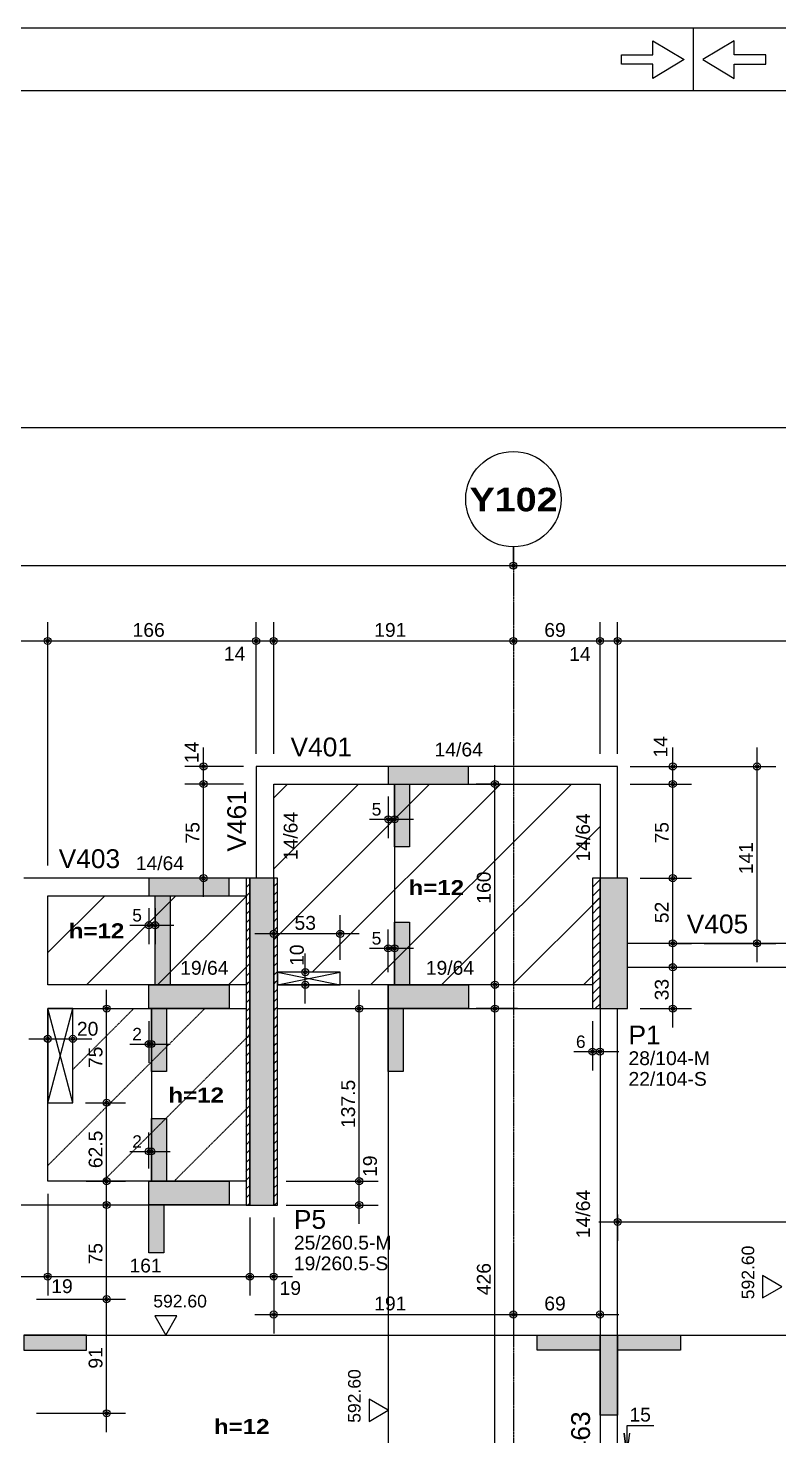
# Model space of a CAD drawing. Extents: x 0 to 7795, y 0 to 4205.
# Drawn here: x 1715 to 2313, y 3083 to 4205 of the extents above; entities that cross this region are included whole.
import ezdxf

# ---------------------------------------------------------------- set-up
doc = ezdxf.new("R2010")
doc.units = 0
doc.header["$MEASUREMENT"] = 0
doc.linetypes.add('ESTILO_TQS_0001', pattern=[1, 0.7, -0.3])
doc.linetypes.add('ESTILO_TQS_0007', pattern=[2.1, 1.5, -0.2, 0.2, -0.2])
for name, color, linetype in [('MTH-179', 1, 'CONTINUOUS'), ('MTH-224', 4, 'CONTINUOUS'), ('MTH-230', 1, 'CONTINUOUS'), ('MTH-COTAS7', 31, 'CONTINUOUS'), ('MTH-DIM-PILAR', 3, 'CONTINUOUS'), ('MTH-DIM-VIGA', 3, 'CONTINUOUS'), ('MTH-EIXO-214', 4, 'CONTINUOUS'), ('MTH-EIXO-215', 1, 'CONTINUOUS'), ('MTH-FACE-VIGA', 7, 'CONTINUOUS'), ('MTH-LINHA-SEÇÃO', 16, 'CONTINUOUS'), ('MTH-MARGEM', 5, 'CONTINUOUS'), ('MTH-PILAR-SEGUE', 5, 'CONTINUOUS'), ('MTH-SIMB_COTA', 3, 'CONTINUOUS'), ('MTH-SOMBRA21', 150, 'CONTINUOUS'), ('MTH-SOMBRA25', 253, 'CONTINUOUS'), ('MTH-TIT1-PILAR', 5, 'CONTINUOUS'), ('MTH-TIT1-VIGA', 5, 'CONTINUOUS'), ('MTH-TRACEJADO-216', 1, 'CONTINUOUS'), ('MTH-TXT', 4, 'CONTINUOUS'), ('MTH-TXT-NEGRITO', 5, 'CONTINUOUS')]:
    doc.layers.add(name, color=color, linetype=linetype)
doc.styles.add('TQS_ARIAL', font='arial.ttf')
doc.styles.add('TQS_ARIAL_BLACK', font='ariblk.ttf')

msp = doc.modelspace()

# ---------------------------------------------------------------- linework, layer by layer
at = {"layer": 'MTH-179', "linetype": 'Continuous'}
for p, q in [((7795.004008, 4204.998269), (0.004008, 4204.998269)), ((2245.004008, 4154.998269), (2245.004008, 4204.998269))]:
    msp.add_line(p, q, dxfattribs=at)
for points in [[(2237.503275, 4179.998269), (2212.503275, 4164.998269), (2212.503275, 4176.248269), (2187.503275, 4176.248269), (2187.503275, 4183.748269), (2212.503275, 4183.748269), (2212.503275, 4194.998269), (2237.503275, 4179.998269)], [(2252.503275, 4179.998269), (2277.503275, 4164.998269), (2277.503275, 4176.248269), (2302.503275, 4176.248269), (2302.503275, 4183.748269), (2277.503275, 4183.748269), (2277.503275, 4194.998269), (2252.503275, 4179.998269)]]:
    msp.add_lwpolyline(points, dxfattribs=at)
at = {"layer": 'MTH-224', "linetype": 'Continuous'}
for points in [[(2300.035926, 3193.19002), (2315.334396, 3202.023023), (2300.035926, 3210.855148), (2300.035926, 3193.19002)], [(1815.753219, 3178.810307), (1824.586222, 3163.511837), (1833.418347, 3178.810307), (1815.753219, 3178.810307)], [(1986.475646, 3094.721392), (2001.774116, 3103.554396), (1986.475646, 3112.38652), (1986.475646, 3094.721392)]]:
    msp.add_lwpolyline(points, dxfattribs=at)
at = {"layer": 'MTH-230', "linetype": 'Continuous'}
for p, q in [((1913.511364, 3452.635401), (1963.511264, 3442.635401)), ((1913.511364, 3442.635401), (1963.511264, 3452.635401)), ((1730.511368, 3348.635501), (1750.511368, 3423.635501)), ((1750.511368, 3348.635501), (1730.511368, 3423.635498))]:
    msp.add_line(p, q, dxfattribs=at)
msp.add_circle((2101.511366, 3829.636556), 38, dxfattribs=at)
at = {"layer": 'MTH-COTAS7', "linetype": 'Continuous'}
for p, q in [((561.511366, 3886.665182), (5343.511366, 3886.665182)), ((2101.511366, 3774.322629), (2101.511366, 3791.636556)), ((1133.511366, 3776.636556), (2116.511366, 3776.636556)), ((2086.511366, 3776.636556), (3818.511366, 3776.636556)), ((1730.511366, 3537.6182), (1730.511366, 3731.636556)), ((1730.511366, 3537.6182), (1730.511366, 3731.636556)), ((1896.511364, 3626.636556), (1896.511364, 3731.636556)), ((1896.511364, 3626.636556), (1896.511364, 3731.636556)), ((1910.511364, 3626.636556), (1910.511364, 3731.636556)), ((1910.511364, 3626.636556), (1910.511364, 3731.636556)), ((2170.511366, 3626.636556), (2170.511366, 3731.636556)), ((2170.511366, 3626.636556), (2170.511366, 3731.636556)), ((2184.511366, 3626.636556), (2184.511366, 3731.636556)), ((2184.511366, 3626.636556), (2184.511366, 3731.636556)), ((1530.51056, 3716.636556), (1726.511366, 3716.636556)), ((1696.511366, 3716.636556), (1745.511366, 3716.636556)), ((1715.511366, 3716.636556), (1911.511364, 3716.636556)), ((1881.511364, 3716.636556), (1925.511364, 3716.636556)), ((1895.511364, 3716.636556), (2116.511366, 3716.636556)), ((2086.511366, 3716.636556), (2185.511366, 3716.636556)), ((2155.511366, 3716.636556), (2199.511366, 3716.636556)), ((2169.511366, 3716.636556), (2504.511366, 3716.636556)), ((1854.652293, 3587.636556), (1854.652293, 3631.636556)), ((2228.474591, 3587.636556), (2228.474591, 3631.636556)), ((2295.587819, 3460.635501), (2295.587819, 3631.636556)), ((1886.511364, 3616.636556), (1839.652293, 3616.636556)), ((1854.652293, 3512.6182), (1854.652293, 3617.636556)), ((2086.713494, 3427.635501), (2086.713494, 3617.636556)), ((2194.511366, 3616.636556), (2243.474591, 3616.636556)), ((2204.511366, 3616.636556), (2310.587819, 3616.636556)), ((2228.474591, 3512.635501), (2228.474591, 3617.636556)), ((1886.511364, 3602.636556), (1839.652293, 3602.636556)), ((1886.511364, 3602.636556), (1839.652293, 3602.636556)), ((2091.511366, 3602.636556), (2071.713494, 3602.636556)), ((2194.511366, 3602.636556), (2243.474591, 3602.636556)), ((2194.511366, 3602.636556), (2243.474591, 3602.636556)), ((2001.803976, 3592.636556), (2001.803976, 3559.538382)), ((2006.803976, 3592.636556), (2006.803976, 3559.538382)), ((1986.803976, 3574.538382), (2021.803976, 3574.538382)), ((2228.474591, 3460.635501), (2228.474591, 3542.635501)), ((1865.041225, 3527.6182), (1839.652293, 3527.6182)), ((2202.511366, 3527.635501), (2243.474591, 3527.635501)), ((2202.511366, 3527.635501), (2243.474591, 3527.635501)), ((1811.041225, 3503.6182), (1811.041225, 3475.114284)), ((1816.041225, 3503.6182), (1816.041225, 3475.114284)), ((1796.041225, 3490.114284), (1831.041225, 3490.114284)), ((1910.511364, 3462.635501), (1910.511364, 3498.17829)), ((1963.511364, 3462.635501), (1963.511364, 3498.17829)), ((1978.511364, 3483.17829), (1895.511364, 3483.17829)), ((2001.774116, 3452.635501), (2001.774116, 3486.714949)), ((2006.803976, 3452.635501), (2006.803976, 3486.714949)), ((1935.705012, 3427.635501), (1935.705012, 3467.635501)), ((1986.774116, 3471.714949), (2021.803976, 3471.714949)), ((2226.336102, 3475.635501), (2243.474591, 3475.635501)), ((2228.474591, 3408.635501), (2228.474591, 3471.635501)), ((2253.474591, 3475.635501), (2310.587819, 3475.635501)), ((2220.758958, 3456.635501), (2243.474591, 3456.635501)), ((1937.005354, 3452.635501), (1920.705012, 3452.635501)), ((1777.382782, 3333.635501), (1777.382782, 3438.635501)), ((1939.086996, 3442.635501), (1920.705012, 3442.635501)), ((1978.628586, 3271.135499), (1978.628586, 3438.635501)), ((2091.511366, 3442.635501), (2071.713494, 3442.635501)), ((2086.713494, 2982.635497), (2086.713494, 3438.635501)), ((1785.837204, 3423.635501), (1792.382782, 3423.635501)), ((1983.73448, 3423.635501), (1993.628586, 3423.635501)), ((2104.876943, 3423.635501), (2071.713494, 3423.635501)), ((2202.511366, 3423.635501), (2243.474591, 3423.635501)), ((1730.511366, 3396.135501), (1730.511366, 3414.565646)), ((1750.511366, 3396.135501), (1750.511366, 3414.565646)), ((1811.041225, 3413.635501), (1811.041225, 3380.43166)), ((1813.041225, 3413.635501), (1813.041225, 3380.43166)), ((2164.511366, 3413.635501), (2164.511366, 3374.351642)), ((2170.511366, 3413.635501), (2170.511366, 3374.351642)), ((1715.511366, 3399.565646), (1765.511366, 3399.565646)), ((1796.041225, 3395.43166), (1828.041225, 3395.43166)), ((2149.511366, 3389.351642), (2185.511366, 3389.351642)), ((1777.382782, 3271.135499), (1777.382782, 3363.635501)), ((1760.511366, 3348.635501), (1792.382782, 3348.635501)), ((1760.511366, 3348.635501), (1792.382782, 3348.635501)), ((1811.011365, 3296.135499), (1811.011365, 3324.827697)), ((1813.041225, 3296.135499), (1813.041225, 3324.827697)), ((1796.011365, 3309.827697), (1828.041225, 3309.827697)), ((1978.628586, 3252.1182), (1978.628586, 3301.135499)), ((1730.511366, 3276.135499), (1730.511366, 3195.081278)), ((1730.511366, 3276.135499), (1730.511366, 3195.081278)), ((1761.107965, 3286.135499), (1792.382782, 3286.135499)), ((1777.382782, 3177.135498), (1777.382782, 3282.135499)), ((1920.511364, 3286.135499), (1993.628586, 3286.135499)), ((1920.511364, 3286.135499), (1993.628586, 3286.135499)), ((1766.033368, 3267.135499), (1792.382782, 3267.135499)), ((1920.511364, 3267.1182), (1993.628586, 3267.1182)), ((1891.511364, 3257.1182), (1891.511364, 3195.081278)), ((1891.511364, 3257.1182), (1891.511364, 3195.081278)), ((1910.511364, 3257.1182), (1910.511364, 3195.081278)), ((1910.511364, 3257.1182), (1910.511364, 3164.855156)), ((2169.511366, 3253.623753), (2518.511361, 3253.623753)), ((2184.511366, 3259.641562), (2184.511366, 3238.623753)), ((2170.511366, 3219.707411), (2170.511366, 3164.855156)), ((1676.511368, 3210.081278), (1726.511406, 3210.081278)), ((1696.511368, 3210.081278), (1745.511366, 3210.081278)), ((1715.511366, 3210.081278), (1906.511364, 3210.081278)), ((1876.511364, 3210.081278), (1925.511364, 3210.081278)), ((2101.511366, 3219.2896), (2101.511366, 3164.855156)), ((2101.511366, 3219.2896), (2101.511366, 3164.855156)), ((1777.382782, 3086.135499), (1777.382782, 3207.135498)), ((1721.511406, 3192.135498), (1792.382782, 3192.135498)), ((1721.511406, 3192.135498), (1792.382782, 3192.135498)), ((1895.511364, 3179.855156), (2116.511366, 3179.855156)), ((2086.511366, 3179.855156), (2185.511366, 3179.855156)), ((1721.511406, 3101.135499), (1792.382782, 3101.135499))]:
    msp.add_line(p, q, dxfattribs=at)
msp.add_lwpolyline([(2213.424211, 3091.075234), (2191.907804, 3091.075234), (2191.907804, 3067.969265), (2189.623595, 3085.31955), (2191.907804, 3067.969265), (2194.192012, 3085.31955)], dxfattribs=at)
at = {"layer": 'MTH-EIXO-214', "linetype": 'ESTILO_TQS_0007'}
msp.add_line((2101.511366, 3791.636556), (2101.511366, 1718.135501), dxfattribs=at)
at = {"layer": 'MTH-EIXO-215', "linetype": 'Continuous'}
for p, q in [((1910.511364, 3478.559704), (2034.588216, 3602.636556)), ((1910.511364, 3535.128247), (1978.019673, 3602.636556)), ((1910.511364, 3591.696789), (1921.451131, 3602.636556)), ((1941.155603, 3452.635401), (2091.156758, 3602.636556)), ((1987.724146, 3442.635401), (2147.725301, 3602.636556)), ((2044.292688, 3442.635401), (2170.511366, 3568.854079)), ((1730.511366, 3468.265334), (1775.864232, 3513.6182)), ((1761.450076, 3442.635501), (1832.432775, 3513.6182)), ((1818.018618, 3442.635501), (1889.001317, 3513.6182)), ((2100.861231, 3442.635401), (2170.511366, 3512.285536)), ((1874.587161, 3442.635501), (1891.511364, 3459.559704)), ((2157.429773, 3442.635401), (2170.511366, 3455.716994))]:
    msp.add_line(p, q, dxfattribs=at)
at = {"layer": 'MTH-FACE-VIGA', "linetype": 'Continuous'}
for p, q in [((1888.511364, 3527.270383), (1888.859182, 3527.6182)), ((1888.511364, 3520.199315), (1891.459882, 3523.147833)), ((1891.459882, 3523.147833), (1891.511364, 3523.199315)), ((1910.511364, 3520.986111), (1913.469049, 3523.943796)), ((1913.469049, 3523.943796), (1913.511364, 3523.986111)), ((2164.511366, 3527.49874), (2164.648127, 3527.635501)), ((2164.511366, 3520.427672), (2170.437418, 3526.353723)), ((2170.437418, 3526.353723), (2170.511366, 3526.427672)), ((1888.511364, 3513.128247), (1891.377501, 3515.994383)), ((1891.377501, 3515.994383), (1891.511364, 3516.128247)), ((1910.511364, 3513.915044), (1913.386668, 3516.790347)), ((1913.386668, 3516.790347), (1913.511364, 3516.915044)), ((2164.511366, 3513.356604), (2170.004495, 3518.849733)), ((2169.571573, 3511.345743), (2170.511366, 3512.285536)), ((2170.004495, 3518.849733), (2170.511366, 3519.356604)), ((1888.511364, 3506.057179), (1891.29512, 3508.840934)), ((1888.511364, 3498.986111), (1891.212738, 3501.687485)), ((1891.212738, 3501.687485), (1891.511364, 3501.986111)), ((1891.29512, 3508.840934), (1891.511364, 3509.057179)), ((1910.511364, 3506.843976), (1913.304286, 3509.636897)), ((1910.511364, 3499.772908), (1913.221905, 3502.483448)), ((1913.221905, 3502.483448), (1913.511364, 3502.772908)), ((1913.304286, 3509.636897), (1913.511364, 3509.843976)), ((2164.511366, 3506.285536), (2169.571573, 3511.345743)), ((2164.511366, 3499.214469), (2169.13865, 3503.841752)), ((2169.13865, 3503.841752), (2170.511366, 3505.214469)), ((1888.511364, 3491.915044), (1891.130357, 3494.534036)), ((1891.130357, 3494.534036), (1891.511364, 3494.915044)), ((1910.511364, 3492.70184), (1913.139523, 3495.329999)), ((1913.139523, 3495.329999), (1913.511364, 3495.70184)), ((2164.511366, 3492.143401), (2168.705728, 3496.337762)), ((2168.272805, 3488.833772), (2170.511366, 3491.072333)), ((2168.705728, 3496.337762), (2170.511366, 3498.143401)), ((1888.511364, 3484.843976), (1891.047975, 3487.380587)), ((1888.511364, 3477.772908), (1890.965594, 3480.227138)), ((1890.965594, 3480.227138), (1891.511364, 3480.772908)), ((1891.047975, 3487.380587), (1891.511364, 3487.843976)), ((1910.511364, 3485.630772), (1913.057142, 3488.17655)), ((1910.511364, 3478.559704), (1912.974761, 3481.023101)), ((1912.974761, 3481.023101), (1913.511364, 3481.559704)), ((1913.057142, 3488.17655), (1913.511364, 3488.630772)), ((2164.511366, 3485.072333), (2168.272805, 3488.833772)), ((2164.511366, 3478.001265), (2167.839883, 3481.329781)), ((2167.839883, 3481.329781), (2170.511366, 3484.001265)), ((1888.511364, 3470.70184), (1890.883213, 3473.073688)), ((1890.800831, 3465.920239), (1891.511364, 3466.630772)), ((1890.883213, 3473.073688), (1891.511364, 3473.70184)), ((1910.511364, 3471.488637), (1912.892379, 3473.869651)), ((1910.511364, 3464.417569), (1912.809998, 3466.716202)), ((1912.809998, 3466.716202), (1913.511364, 3467.417569)), ((1912.892379, 3473.869651), (1913.511364, 3474.488637)), ((2164.511366, 3470.930197), (2167.40696, 3473.825791)), ((2166.974038, 3466.321801), (2170.511366, 3469.85913)), ((2167.40696, 3473.825791), (2170.511366, 3476.930197)), ((1888.511364, 3463.630772), (1890.800831, 3465.920239)), ((1888.511364, 3456.559704), (1890.71845, 3458.76679)), ((1890.71845, 3458.76679), (1891.511364, 3459.559704)), ((1910.511364, 3457.346501), (1912.727617, 3459.562753)), ((1912.727617, 3459.562753), (1913.511364, 3460.346501)), ((2164.511366, 3463.85913), (2166.974038, 3466.321801)), ((2164.511366, 3456.788062), (2166.541115, 3458.81781)), ((2166.108193, 3451.31382), (2170.511366, 3455.716994)), ((2166.541115, 3458.81781), (2170.511366, 3462.788062)), ((1888.511364, 3449.488637), (1890.636069, 3451.613341)), ((1888.511364, 3442.417569), (1890.553687, 3444.459892)), ((1890.553687, 3444.459892), (1891.511364, 3445.417569)), ((1890.636069, 3451.613341), (1891.511364, 3452.488637)), ((1910.511364, 3450.275433), (1912.645235, 3452.409304)), ((1910.511364, 3443.204365), (1912.562854, 3445.255855)), ((1912.562854, 3445.255855), (1913.511364, 3446.204365)), ((1912.645235, 3452.409304), (1913.511364, 3453.275433)), ((2164.511366, 3449.716994), (2166.108193, 3451.31382)), ((2165.67527, 3443.80983), (2170.511366, 3448.645926)), ((1888.511364, 3435.346501), (1890.471306, 3437.306442)), ((1890.471306, 3437.306442), (1891.511364, 3438.346501)), ((1910.511364, 3436.133298), (1912.480472, 3438.102406)), ((1912.480472, 3438.102406), (1913.511364, 3439.133298)), ((2164.511366, 3442.645926), (2165.67527, 3443.80983)), ((2164.511366, 3435.574858), (2165.242348, 3436.305839)), ((2164.809425, 3428.801849), (2170.511366, 3434.503791)), ((2165.242348, 3436.305839), (2170.511366, 3441.574858)), ((1888.511364, 3428.275433), (1890.388925, 3430.152993)), ((1888.511364, 3421.204365), (1890.306543, 3422.999544)), ((1890.306543, 3422.999544), (1891.511364, 3424.204365)), ((1890.388925, 3430.152993), (1891.511364, 3431.275433)), ((1910.511364, 3429.06223), (1912.398091, 3430.948956)), ((1910.511364, 3421.991162), (1912.31571, 3423.795507)), ((1912.31571, 3423.795507), (1913.511364, 3424.991162)), ((1912.398091, 3430.948956), (1913.511364, 3432.06223)), ((2164.511366, 3428.503791), (2164.809425, 3428.801849)), ((2166.714144, 3423.635501), (2170.511366, 3427.432723)), ((1888.511364, 3414.133298), (1890.224162, 3415.846095)), ((1890.224162, 3415.846095), (1891.511364, 3417.133298)), ((1910.511364, 3414.920094), (1912.233328, 3416.642058)), ((1912.150947, 3409.488609), (1913.511364, 3410.849026)), ((1912.233328, 3416.642058), (1913.511364, 3417.920094)), ((1888.511364, 3407.06223), (1890.14178, 3408.692646)), ((1888.511364, 3399.991162), (1890.059399, 3401.539196)), ((1890.059399, 3401.539196), (1891.511364, 3402.991162)), ((1890.14178, 3408.692646), (1891.511364, 3410.06223)), ((1910.511364, 3407.849026), (1912.150947, 3409.488609)), ((1910.511364, 3400.777959), (1912.068566, 3402.33516)), ((1912.068566, 3402.33516), (1913.511364, 3403.777959)), ((1888.511364, 3392.920094), (1889.977018, 3394.385747)), ((1889.894636, 3387.232298), (1891.511364, 3388.849026)), ((1889.977018, 3394.385747), (1891.511364, 3395.920094)), ((1910.511364, 3393.706891), (1911.986184, 3395.18171)), ((1910.511364, 3386.635823), (1911.903803, 3388.028261)), ((1911.903803, 3388.028261), (1913.511364, 3389.635823)), ((1911.986184, 3395.18171), (1913.511364, 3396.706891)), ((1888.511364, 3385.849026), (1889.894636, 3387.232298)), ((1888.511364, 3378.777959), (1889.812255, 3380.078849)), ((1889.812255, 3380.078849), (1891.511364, 3381.777959)), ((1910.511364, 3379.564755), (1911.821421, 3380.874812)), ((1911.821421, 3380.874812), (1913.511364, 3382.564755)), ((1888.511364, 3371.706891), (1889.729874, 3372.9254)), ((1888.511364, 3364.635823), (1889.647492, 3365.771951)), ((1889.647492, 3365.771951), (1891.511364, 3367.635823)), ((1889.729874, 3372.9254), (1891.511364, 3374.706891)), ((1910.511364, 3372.493687), (1911.73904, 3373.721363)), ((1910.511364, 3365.422619), (1911.656659, 3366.567914)), ((1911.656659, 3366.567914), (1913.511364, 3368.422619)), ((1911.73904, 3373.721363), (1913.511364, 3375.493687)), ((1888.511364, 3357.564755), (1889.565111, 3358.618501)), ((1889.565111, 3358.618501), (1891.511364, 3360.564755)), ((1910.511364, 3358.351552), (1911.574277, 3359.414464)), ((1911.574277, 3359.414464), (1913.511364, 3361.351552)), ((1888.511364, 3350.493687), (1889.482729, 3351.465052)), ((1888.511364, 3343.422619), (1889.400348, 3344.311603)), ((1889.400348, 3344.311603), (1891.511364, 3346.422619)), ((1889.482729, 3351.465052), (1891.511364, 3353.493687)), ((1910.511364, 3351.280484), (1911.491896, 3352.261015)), ((1910.511364, 3344.209416), (1911.409515, 3345.107566)), ((1911.409515, 3345.107566), (1913.511364, 3347.209416)), ((1911.491896, 3352.261015), (1913.511364, 3354.280484)), ((1888.511364, 3336.351552), (1889.317967, 3337.158154)), ((1889.235585, 3330.004705), (1891.511364, 3332.280484)), ((1889.317967, 3337.158154), (1891.511364, 3339.351552)), ((1910.511364, 3337.138348), (1911.327133, 3337.954117)), ((1911.244752, 3330.800668), (1913.511364, 3333.06728)), ((1911.327133, 3337.954117), (1913.511364, 3340.138348)), ((1888.511364, 3329.280484), (1889.235585, 3330.004705)), ((1888.511364, 3322.209416), (1889.153204, 3322.851255)), ((1889.153204, 3322.851255), (1891.511364, 3325.209416)), ((1910.511364, 3330.06728), (1911.244752, 3330.800668)), ((1910.511364, 3322.996213), (1911.16237, 3323.647219)), ((1911.16237, 3323.647219), (1913.511364, 3325.996213)), ((1888.511364, 3315.138348), (1889.070823, 3315.697806)), ((1888.988441, 3308.544357), (1891.511364, 3311.06728)), ((1889.070823, 3315.697806), (1891.511364, 3318.138348)), ((1910.511364, 3315.925145), (1911.079989, 3316.493769)), ((1910.997608, 3309.34032), (1913.511364, 3311.854077)), ((1911.079989, 3316.493769), (1913.511364, 3318.925145)), ((1888.511364, 3308.06728), (1888.988441, 3308.544357)), ((1888.511364, 3300.996213), (1888.90606, 3301.390908)), ((1888.90606, 3301.390908), (1891.511364, 3303.996213)), ((1910.511364, 3308.854077), (1910.997608, 3309.34032)), ((1910.511364, 3301.783009), (1910.915226, 3302.186871)), ((1910.915226, 3302.186871), (1913.511364, 3304.783009)), ((1888.511364, 3293.925145), (1888.823678, 3294.237459)), ((1888.511364, 3286.854077), (1888.741297, 3287.08401)), ((1888.741297, 3287.08401), (1891.511364, 3289.854077)), ((1888.823678, 3294.237459), (1891.511364, 3296.925145)), ((1910.511364, 3294.711941), (1910.832845, 3295.033422)), ((1910.511364, 3287.640874), (1910.750464, 3287.879973)), ((1910.750464, 3287.879973), (1913.511364, 3290.640874)), ((1910.832845, 3295.033422), (1913.511364, 3297.711941)), ((1888.511364, 3279.783009), (1888.658916, 3279.93056)), ((1888.658916, 3279.93056), (1891.511364, 3282.783009)), ((1910.511364, 3280.569806), (1910.668082, 3280.726523)), ((1910.585701, 3273.573074), (1913.511364, 3276.498738)), ((1910.668082, 3280.726523), (1913.511364, 3283.569806)), ((1888.511364, 3272.711941), (1888.576534, 3272.777111)), ((1888.576534, 3272.777111), (1891.511364, 3275.711941)), ((1889.988691, 3267.1182), (1891.511364, 3268.640874)), ((1910.511364, 3273.498738), (1910.585701, 3273.573074)), ((1911.201894, 3267.1182), (1913.511364, 3269.42767))]:
    msp.add_line(p, q, dxfattribs=at)
for points in [[(2184.511366, 3616.636556), (1896.511364, 3616.636556)], [(1896.511364, 3616.636556), (1896.511364, 3527.600901)], [(2184.511366, 3527.635501), (2184.511366, 3616.636556)], [(1910.511364, 3602.636556), (2170.511366, 3602.636556)], [(1910.511364, 3527.600901), (1910.511364, 3602.636556)], [(2170.511366, 3602.636556), (2170.511366, 3527.635501)], [(1891.511364, 3527.6182), (1711.511366, 3527.6182)], [(1891.511364, 3527.6182), (1888.511364, 3527.6182), (1888.511364, 3267.1182), (1891.511364, 3267.1182), (1891.511364, 3527.6182)], [(1913.511364, 3527.6182), (1910.511364, 3527.6182), (1910.511364, 3267.1182), (1913.511364, 3267.1182), (1913.511364, 3527.6182)], [(2170.511366, 3527.635501), (2164.511366, 3527.635501), (2164.511366, 3423.635501), (2170.511366, 3423.635501), (2170.511366, 3527.635501)], [(1730.511366, 3513.6182), (1888.511364, 3513.6182)], [(1730.511366, 3442.635501), (1730.511366, 3513.6182)], [(2489.511366, 3475.635501), (2192.511366, 3475.635501)], [(2192.511366, 3456.635501), (2483.511366, 3456.635501)], [(1963.511264, 3452.635401), (1913.511364, 3452.635401), (1913.511364, 3442.635401), (1963.511264, 3442.635401), (1963.511264, 3452.635401)], [(1888.511364, 3442.635501), (1730.511366, 3442.635501)], [(2164.511366, 3442.635501), (1913.511364, 3442.635501)], [(1730.511366, 3423.635501), (1888.511364, 3423.635501)], [(1730.511366, 3364.135501), (1730.511366, 3423.635501)], [(1750.511366, 3423.635501), (1730.511366, 3423.635501), (1730.511366, 3348.635501), (1750.511366, 3348.635501), (1750.511366, 3423.635501)], [(1913.511364, 3423.635501), (2170.511366, 3423.635501)], [(2170.511366, 3423.635501), (2170.511366, 2997.635497)], [(2184.511366, 2997.635497), (2184.511366, 3423.635501)], [(1730.511366, 3286.135499), (1730.511366, 3364.135501)], [(1888.511364, 3286.135499), (1730.511366, 3286.135499)], [(1553.51056, 3267.135499), (1721.011366, 3267.135499)], [(1721.011366, 3267.135499), (1891.511364, 3267.135499)]]:
    msp.add_lwpolyline(points, dxfattribs=at)
at = {"layer": 'MTH-LINHA-SEÇÃO', "linetype": 'Continuous'}
for p, q in [((2006.803976, 3602.636556), (2006.803976, 3442.635501)), ((2001.774116, 3442.635501), (2001.774116, 2978.635492)), ((1813.041225, 3423.635501), (1813.041225, 3286.135499)), ((1711.511406, 3163.511837), (2503.511361, 3163.511837))]:
    msp.add_line(p, q, dxfattribs=at)
for points in [[(2065.803976, 3616.636556), (2001.803976, 3616.636556), (2001.803976, 3602.636556), (2065.803976, 3602.636556), (2065.803976, 3616.636556)], [(2006.803976, 3552.636556), (2006.803976, 3602.636556), (2018.803976, 3602.636556), (2018.803976, 3552.636556), (2006.803976, 3552.636556)], [(1875.041225, 3527.6182), (1811.041225, 3527.6182), (1811.041225, 3513.6182), (1875.041225, 3513.6182), (1875.041225, 3527.6182)], [(1816.041225, 3442.635501), (1816.041225, 3513.6182), (1828.041225, 3513.6182), (1828.041225, 3442.635501), (1816.041225, 3442.635501)], [(2006.803976, 3442.635501), (2006.803976, 3492.635501), (2018.803976, 3492.635501), (2018.803976, 3442.635501), (2006.803976, 3442.635501)], [(1811.011365, 3423.635501), (1811.011365, 3442.635501), (1875.011365, 3442.635501), (1875.011365, 3423.635501), (1811.011365, 3423.635501)], [(2001.774116, 3423.635501), (2001.774116, 3442.635501), (2065.774116, 3442.635501), (2065.774116, 3423.635501), (2001.774116, 3423.635501)], [(1813.041225, 3373.635501), (1813.041225, 3423.635501), (1825.041225, 3423.635501), (1825.041225, 3373.635501), (1813.041225, 3373.635501)], [(2001.774116, 3373.635501), (2001.774116, 3423.635501), (2013.774116, 3423.635501), (2013.774116, 3373.635501), (2001.774116, 3373.635501)], [(1813.041225, 3286.135499), (1813.041225, 3336.135499), (1825.041225, 3336.135499), (1825.041225, 3286.135499), (1813.041225, 3286.135499)], [(1811.011365, 3267.135499), (1811.011365, 3286.135499), (1875.011365, 3286.135499), (1875.011365, 3267.135499), (1811.011365, 3267.135499)], [(1811.041225, 3228.895275), (1811.041225, 3267.135499), (1823.041225, 3267.135499), (1823.041225, 3228.895275), (1811.041225, 3228.895275)], [(1761.511406, 3163.511837), (1711.511406, 3163.511837), (1711.511406, 3151.511837), (1761.511406, 3151.511837), (1761.511406, 3163.511837)], [(2120.511366, 3163.511837), (2170.511366, 3163.511837), (2170.511366, 3151.511837), (2120.511366, 3151.511837), (2120.511366, 3163.511837)], [(2170.511366, 3163.511837), (2184.511366, 3163.511837), (2184.511366, 3099.511837), (2170.511366, 3099.511837), (2170.511366, 3163.511837)], [(2184.511366, 3163.511837), (2234.511366, 3163.511837), (2234.511366, 3151.511837), (2184.511366, 3151.511837), (2184.511366, 3163.511837)]]:
    msp.add_lwpolyline(points, dxfattribs=at)
at = {"layer": 'MTH-MARGEM', "linetype": 'Continuous'}
msp.add_line((7745.004008, 4154.998269), (175.004008, 4154.998269), dxfattribs=at)
at = {"layer": 'MTH-PILAR-SEGUE', "linetype": 'Continuous'}
for points in [[(1891.511364, 3267.1182), (1910.511364, 3267.1182), (1910.511364, 3527.600901), (1891.511364, 3527.600901), (1891.511364, 3267.1182)], [(2170.511366, 3423.635501), (2192.511366, 3423.635501), (2192.511366, 3527.635501), (2170.511366, 3527.635501), (2170.511366, 3423.635501)]]:
    msp.add_lwpolyline(points, dxfattribs=at)
at = {"layer": 'MTH-SIMB_COTA', "linetype": 'Continuous'}
for centre, radius in [((2101.511366, 3776.636556), 2.8), ((2101.511366, 3776.636556), 2.8), ((2101.511366, 3776.636556), 1.4), ((2101.511366, 3776.636556), 1.4), ((1730.511366, 3716.636556), 2.8), ((1730.511366, 3716.636556), 2.8), ((1730.511366, 3716.636556), 1.4), ((1730.511366, 3716.636556), 1.4), ((1896.511364, 3716.636556), 2.8), ((1896.511364, 3716.636556), 2.8), ((1896.511364, 3716.636556), 1.4), ((1896.511364, 3716.636556), 1.4), ((1910.511364, 3716.636556), 2.8), ((1910.511364, 3716.636556), 2.8), ((1910.511364, 3716.636556), 1.4), ((1910.511364, 3716.636556), 1.4), ((2101.511366, 3716.636556), 2.8), ((2101.511366, 3716.636556), 2.8), ((2101.511366, 3716.636556), 1.4), ((2101.511366, 3716.636556), 1.4), ((2170.511366, 3716.636556), 2.8), ((2170.511366, 3716.636556), 2.8), ((2170.511366, 3716.636556), 1.4), ((2170.511366, 3716.636556), 1.4), ((2184.511366, 3716.636556), 2.8), ((2184.511366, 3716.636556), 2.8), ((2184.511366, 3716.636556), 1.4), ((2184.511366, 3716.636556), 1.4), ((1854.652293, 3616.636556), 2.8), ((1854.652293, 3616.636556), 1.4), ((2228.474591, 3616.636556), 2.8), ((2228.474591, 3616.636556), 1.4), ((2295.587819, 3616.636556), 2.8), ((2295.587819, 3616.636556), 1.4), ((1854.652293, 3602.636556), 2.8), ((1854.652293, 3602.636556), 2.8), ((1854.652293, 3602.636556), 1.4), ((1854.652293, 3602.636556), 1.4), ((2086.713494, 3602.636556), 2.8), ((2086.713494, 3602.636556), 1.4), ((2228.474591, 3602.636556), 2.8), ((2228.474591, 3602.636556), 2.8), ((2228.474591, 3602.636556), 1.4), ((2228.474591, 3602.636556), 1.4), ((2001.803976, 3574.538382), 2.8), ((2001.803976, 3574.538382), 1.4), ((2006.803976, 3574.538382), 2.8), ((2006.803976, 3574.538382), 1.4), ((1854.652293, 3527.6182), 2.8), ((1854.652293, 3527.6182), 1.4), ((2228.474591, 3527.635501), 2.8), ((2228.474591, 3527.635501), 2.8), ((2228.474591, 3527.635501), 1.4), ((2228.474591, 3527.635501), 1.4), ((1811.041225, 3490.114284), 2.8), ((1811.041225, 3490.114284), 1.4), ((1816.041225, 3490.114284), 2.8), ((1816.041225, 3490.114284), 1.4), ((1910.511364, 3483.17829), 2.8), ((1910.511364, 3483.17829), 1.4), ((1963.511364, 3483.17829), 2.8), ((1963.511364, 3483.17829), 1.4), ((2228.474591, 3475.635501), 2.8), ((2295.587819, 3475.635501), 2.8), ((2001.774116, 3471.714949), 2.8), ((2001.774116, 3471.714949), 1.4), ((2006.803976, 3471.714949), 2.8), ((2006.803976, 3471.714949), 1.4), ((2228.474591, 3475.635501), 1.4), ((2295.587819, 3475.635501), 1.4), ((1935.705012, 3452.635501), 2.8), ((2228.474591, 3456.635501), 2.8), ((2228.474591, 3456.635501), 1.4), ((1935.705012, 3442.635501), 2.8), ((1935.705012, 3452.635501), 1.4), ((2086.713494, 3442.635501), 2.8), ((1935.705012, 3442.635501), 1.4), ((2086.713494, 3442.635501), 1.4), ((1777.382782, 3423.635501), 2.8), ((1777.382782, 3423.635501), 1.4), ((1978.628586, 3423.635501), 2.8), ((1978.628586, 3423.635501), 1.4), ((2086.713494, 3423.635501), 2.8), ((2086.713494, 3423.635501), 1.4), ((2228.474591, 3423.635501), 2.8), ((2228.474591, 3423.635501), 1.4), ((1730.511366, 3399.565646), 2.8), ((1730.511366, 3399.565646), 1.4), ((1750.511366, 3399.565646), 2.8), ((1750.511366, 3399.565646), 1.4), ((1811.041225, 3395.43166), 2.8), ((1811.041225, 3395.43166), 1.4), ((1813.041225, 3395.43166), 2.8), ((1813.041225, 3395.43166), 1.4), ((2164.511366, 3389.351642), 2.8), ((2164.511366, 3389.351642), 1.4), ((2170.511366, 3389.351642), 2.8), ((2170.511366, 3389.351642), 1.4), ((1777.382782, 3348.635501), 2.8), ((1777.382782, 3348.635501), 2.8), ((1777.382782, 3348.635501), 1.4), ((1777.382782, 3348.635501), 1.4), ((1811.011365, 3309.827697), 2.8), ((1811.011365, 3309.827697), 1.4), ((1813.041225, 3309.827697), 2.8), ((1813.041225, 3309.827697), 1.4), ((1777.382782, 3286.135499), 2.8), ((1777.382782, 3286.135499), 1.4), ((1978.628586, 3286.135499), 2.8), ((1978.628586, 3286.135499), 2.8), ((1978.628586, 3286.135499), 1.4), ((1978.628586, 3286.135499), 1.4), ((1777.382782, 3267.135499), 2.8), ((1777.382782, 3267.135499), 1.4), ((1978.628586, 3267.1182), 2.8), ((1978.628586, 3267.1182), 1.4), ((2184.511366, 3253.623753), 2.8), ((2184.511366, 3253.623753), 1.4), ((1730.511366, 3210.081278), 2.8), ((1730.511366, 3210.081278), 2.8), ((1730.511366, 3210.081278), 1.4), ((1730.511366, 3210.081278), 1.4), ((1891.511364, 3210.081278), 2.8), ((1891.511364, 3210.081278), 2.8), ((1891.511364, 3210.081278), 1.4), ((1891.511364, 3210.081278), 1.4), ((1910.511364, 3210.081278), 2.8), ((1910.511364, 3210.081278), 1.4), ((1777.382782, 3192.135498), 2.8), ((1777.382782, 3192.135498), 2.8), ((1777.382782, 3192.135498), 1.4), ((1777.382782, 3192.135498), 1.4), ((1910.511364, 3179.855156), 2.8), ((1910.511364, 3179.855156), 1.4), ((2101.511366, 3179.855156), 2.8), ((2101.511366, 3179.855156), 2.8), ((2101.511366, 3179.855156), 1.4), ((2101.511366, 3179.855156), 1.4), ((2170.511366, 3179.855156), 2.8), ((2170.511366, 3179.855156), 1.4), ((1777.382782, 3101.135499), 2.8), ((1777.382782, 3101.135499), 1.4)]:
    msp.add_circle(centre, radius, dxfattribs=at)
at = {"layer": 'MTH-SOMBRA21', "linetype": 'Continuous'}
for points in [[(2065.803976, 3616.636556), (2001.803976, 3616.636556), (2001.803976, 3602.636556)], [(2065.803976, 3616.636556), (2001.803976, 3602.636556), (2065.803976, 3602.636556)], [(2065.803976, 3616.636556), (2065.803976, 3602.636556), (2065.803976, 3616.636556)], [(2006.803976, 3552.636556), (2006.803976, 3602.636556), (2018.803976, 3602.636556)], [(2006.803976, 3552.636556), (2018.803976, 3602.636556), (2018.803976, 3552.636556)], [(2006.803976, 3552.636556), (2018.803976, 3552.636556), (2006.803976, 3552.636556)], [(1875.041225, 3527.6182), (1811.041225, 3527.6182), (1811.041225, 3513.6182)], [(1875.041225, 3527.6182), (1811.041225, 3513.6182), (1875.041225, 3513.6182)], [(1875.041225, 3527.6182), (1875.041225, 3513.6182), (1875.041225, 3527.6182)], [(1816.041225, 3442.635501), (1816.041225, 3513.6182), (1828.041225, 3513.6182)], [(1816.041225, 3442.635501), (1828.041225, 3513.6182), (1828.041225, 3442.635501)], [(2006.803976, 3442.635501), (2006.803976, 3492.635501), (2018.803976, 3492.635501)], [(2006.803976, 3442.635501), (2018.803976, 3492.635501), (2018.803976, 3442.635501)], [(1811.011365, 3423.635501), (1811.011365, 3442.635501), (1875.011365, 3442.635501)], [(1811.011365, 3423.635501), (1875.011365, 3442.635501), (1875.011365, 3423.635501)], [(1816.041225, 3442.635501), (1828.041225, 3442.635501), (1816.041225, 3442.635501)], [(2001.774116, 3423.635501), (2001.774116, 3442.635501), (2065.774116, 3442.635501)], [(2001.774116, 3423.635501), (2065.774116, 3442.635501), (2065.774116, 3423.635501)], [(2006.803976, 3442.635501), (2018.803976, 3442.635501), (2006.803976, 3442.635501)], [(1811.011365, 3423.635501), (1875.011365, 3423.635501), (1811.011365, 3423.635501)], [(1813.041225, 3373.635501), (1813.041225, 3423.635501), (1825.041225, 3423.635501)], [(1813.041225, 3373.635501), (1825.041225, 3423.635501), (1825.041225, 3373.635501)], [(2001.774116, 3423.635501), (2065.774116, 3423.635501), (2001.774116, 3423.635501)], [(2001.774116, 3373.635501), (2001.774116, 3423.635501), (2013.774116, 3423.635501)], [(2001.774116, 3373.635501), (2013.774116, 3423.635501), (2013.774116, 3373.635501)], [(1813.041225, 3373.635501), (1825.041225, 3373.635501), (1813.041225, 3373.635501)], [(2001.774116, 3373.635501), (2013.774116, 3373.635501), (2001.774116, 3373.635501)], [(1813.041225, 3286.135499), (1813.041225, 3336.135499), (1825.041225, 3336.135499)], [(1813.041225, 3286.135499), (1825.041225, 3336.135499), (1825.041225, 3286.135499)], [(1811.011365, 3267.135499), (1811.011365, 3286.135499), (1875.011365, 3286.135499)], [(1811.011365, 3267.135499), (1875.011365, 3286.135499), (1875.011365, 3267.135499)], [(1813.041225, 3286.135499), (1825.041225, 3286.135499), (1813.041225, 3286.135499)], [(1811.011365, 3267.135499), (1875.011365, 3267.135499), (1811.011365, 3267.135499)], [(1811.041225, 3228.895275), (1811.041225, 3267.135499), (1823.041225, 3267.135499)], [(1811.041225, 3228.895275), (1823.041225, 3267.135499), (1823.041225, 3228.895275)], [(1811.041225, 3228.895275), (1823.041225, 3228.895275), (1811.041225, 3228.895275)], [(1761.511406, 3163.511837), (1711.511406, 3163.511837), (1711.511406, 3151.511837)], [(1761.511406, 3163.511837), (1711.511406, 3151.511837), (1761.511406, 3151.511837)], [(1761.511406, 3163.511837), (1761.511406, 3151.511837), (1761.511406, 3163.511837)], [(2120.511366, 3163.511837), (2170.511366, 3163.511837), (2170.511366, 3151.511837)], [(2120.511366, 3163.511837), (2170.511366, 3151.511837), (2120.511366, 3151.511837)], [(2120.511366, 3163.511837), (2120.511366, 3151.511837), (2120.511366, 3163.511837)], [(2170.511366, 3163.511837), (2184.511366, 3163.511837), (2184.511366, 3099.511837)], [(2170.511366, 3163.511837), (2184.511366, 3099.511837), (2170.511366, 3099.511837)], [(2170.511366, 3163.511837), (2170.511366, 3099.511837), (2170.511366, 3163.511837)], [(2184.511366, 3163.511837), (2234.511366, 3163.511837), (2234.511366, 3151.511837)], [(2184.511366, 3163.511837), (2234.511366, 3151.511837), (2184.511366, 3151.511837)], [(2184.511366, 3163.511837), (2184.511366, 3151.511837), (2184.511366, 3163.511837)]]:
    msp.add_solid(points, dxfattribs=at)
at = {"layer": 'MTH-SOMBRA25', "linetype": 'Continuous'}
for points in [[(1891.511364, 3267.1182), (1910.511364, 3267.1182), (1910.511364, 3527.600901)], [(1891.511364, 3267.1182), (1910.511364, 3527.600901), (1891.511364, 3527.600901)], [(1891.511364, 3267.1182), (1891.511364, 3527.600901), (1891.511364, 3267.1182)], [(2170.511366, 3423.635501), (2192.511366, 3423.635501), (2192.511366, 3527.635501)], [(2170.511366, 3423.635501), (2192.511366, 3527.635501), (2170.511366, 3527.635501)], [(2170.511366, 3423.635501), (2170.511366, 3527.635501), (2170.511366, 3423.635501)]]:
    msp.add_solid(points, dxfattribs=at)
at = {"layer": 'MTH-TRACEJADO-216', "linetype": 'ESTILO_TQS_0001'}
for p, q in [((1730.511368, 3298.559708), (1855.587161, 3423.635501)), ((1750.511368, 3375.128251), (1799.018618, 3423.635501)), ((1774.655701, 3286.135499), (1891.511364, 3402.991162)), ((1831.224244, 3286.135499), (1891.511364, 3346.422619)), ((1887.792786, 3286.135499), (1891.511364, 3289.854077))]:
    msp.add_line(p, q, dxfattribs=at)

# ---------------------------------------------------------------- texts
at = {"layer": 'MTH-COTAS7', "linetype": 'Continuous', "style": 'TQS_ARIAL'}
for s, height, p in [('166', 11, (1798.111365, 3719.936556)), ('191', 11, (1990.611365, 3719.936556)), ('69', 11, (2126.111366, 3719.936556)), ('14', 11, (1870.844701, 3701.034353)), ('14', 11, (2145.910982, 3700.74355)), ('5', 9.9, (1988.603979, 3577.508382)), ('5', 9.9, (1797.841228, 3493.084284)), ('53', 11, (1927.111364, 3486.47829)), ('5', 9.9, (1988.57412, 3474.684949)), ('20', 11, (1753.75222, 3402.058591)), ('2', 9.9, (1797.841228, 3398.40166)), ('6', 9.9, (2151.31137, 3392.321642)), ('2', 9.9, (1797.811369, 3312.797697)), ('161', 11, (1795.611365, 3213.381278)), ('19', 11, (1733.330642, 3196.924962)), ('19', 11, (1915.222373, 3195.425761)), ('191', 11, (1990.611365, 3183.155156)), ('69', 11, (2126.111366, 3183.155156)), ('15', 11, (2193.947784, 3094.564113))]:
    msp.add_text(s, height=height, dxfattribs=at).set_placement(p)
for s, p in [('14', (1850.720487, 3619.300892)), ('14', (2224.209717, 3623.685016)), ('75', (1851.352293, 3555.227378)), ('75', (2225.174591, 3555.236028)), ('141', (2292.287819, 3530.736028)), ('160', (2083.413494, 3507.236028)), ('52', (2225.174591, 3491.735501)), ('10', (1934.46281, 3457.653417)), ('33', (2225.174591, 3430.235501)), ('75', (1774.082782, 3376.235501)), ('137.5', (1975.328586, 3328.4855)), ('62.5', (1774.082782, 3296.4855)), ('19', (1992.749318, 3289.490526)), ('75', (1774.082782, 3219.735498)), ('426', (2083.413494, 3195.235499)), ('91', (1774.082782, 3136.735499))]:
    msp.add_text(s, height=11, rotation=90, dxfattribs=at).set_placement(p)
at = {"layer": 'MTH-DIM-PILAR', "linetype": 'Continuous', "style": 'TQS_ARIAL'}
for s, p in [('28/104-M', (2193.187489, 3378.620173)), ('22/104-S', (2193.187489, 3362.120173)), ('25/260.5-M', (1926.624139, 3231.602972)), ('19/260.5-S', (1926.624139, 3215.102972))]:
    msp.add_text(s, height=11, dxfattribs=at).set_placement(p)
at = {"layer": 'MTH-DIM-VIGA', "linetype": 'Continuous', "style": 'TQS_ARIAL'}
for s, rotation, p in [('14/64', 360, (2038.712878, 3624.636556)), ('14/64', 90, (1929.511364, 3541.957425)), ('14/64', 90, (2162.511366, 3540.80647)), ('14/64', 360, (1800.622157, 3534.006767)), ('19/64', 360, (1836.030223, 3450.635501)), ('19/64', 360, (2031.713494, 3450.635501)), ('14/64', 90, (2162.511366, 3240.772738))]:
    msp.add_text(s, height=11, rotation=rotation, dxfattribs=at).set_placement(p)
at = {"layer": 'MTH-TIT1-PILAR', "linetype": 'Continuous', "style": 'TQS_ARIAL'}
for s, p in [('P1', (2193.187489, 3395.120173)), ('P5', (1926.624139, 3248.102972))]:
    msp.add_text(s, height=15, dxfattribs=at).set_placement(p)
at = {"layer": 'MTH-TIT1-VIGA', "linetype": 'Continuous', "style": 'TQS_ARIAL'}
for s, rotation, p in [('V401', 360, (1923.957177, 3624.636556)), ('V461', 90, (1888.511364, 3548.725901)), ('V403', 360, (1739.247982, 3535.6182)), ('V463', 90, (2162.511366, 3053.711593))]:
    msp.add_text(s, height=15, rotation=rotation, dxfattribs=at).set_placement(p)
msp.add_text('V405', height=15, dxfattribs=at).set_placement((2239.628878, 3483.635501))
at = {"layer": 'MTH-TXT', "linetype": 'Continuous', "style": 'TQS_ARIAL'}
for p in [(2293.334396, 3192.023023), (1979.774116, 3093.554396)]:
    msp.add_text('592.60', height=10, rotation=90, dxfattribs=at).set_placement(p)
msp.add_text('592.60', height=10, dxfattribs=at).set_placement((1814.586222, 3185.511837))
at = {"layer": 'MTH-TXT-NEGRITO', "linetype": 'Continuous', "style": 'TQS_ARIAL_BLACK'}
for s, height, p in [('Y102', 18.75, (2066.633967, 3819.939035)), ('h=12', 12, (2017.937057, 3514.059036)), ('h=12', 12, (1747.245126, 3479.623198)), ('h=12', 12, (1826.62848, 3348.733056)), ('h=12', 12, (1862.909768, 3084.56587))]:
    msp.add_text(s, height=height, dxfattribs=at).set_placement(p)

doc.saveas('drawing.dxf')
